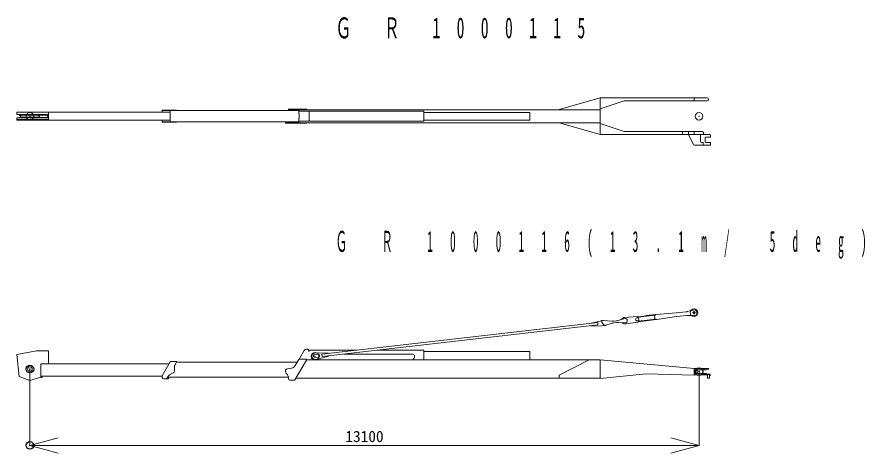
# Model space of a CAD drawing. Units: millimetres, scale not verified. Extents: x -45300 to 56953, y -84282 to 97824.
# Drawn here: x 9347 to 25950, y 42280 to 50816 of the extents above; entities that cross this region are included whole.
import ezdxf
from ezdxf.enums import TextEntityAlignment as Align

# ---------------------------------------------------------------- set-up
doc = ezdxf.new("R2010")
doc.units = ezdxf.units.MM
doc.header["$LTSCALE"] = 300
doc.header["$PDMODE"] = 32
doc.header["$PDSIZE"] = 150
doc.layers.add('0-0_0', color=7, linetype='Continuous', lineweight=18)
doc.layers.add('0-1_DEFPOINTS', color=7, linetype='Continuous')
doc.styles.add('ＭＳ ゴシック', font='')
doc.styles.get('ＭＳ ゴシック').set_extended_font_data('MS Gothic')

# ---------------------------------------------------------------- blocks, each defined once
blk = doc.blocks.new('_OPEN30')
at = {"layer": '0-0_0'}
blk.add_line((0, 0), (-1, 0), dxfattribs=at)
blk.add_lwpolyline([(-1, 0.2679), (0, 0), (-1, -0.2679)], dxfattribs=at)
blk = doc.blocks.new('D28')
at = {"layer": '0-0_0'}
for p, q in [((12810.2, -1116.1), (12810.2, -2612.2)), ((25910.2, -1167.3), (25910.2, -2612.2)), ((25910.2, -2611.2), (12810.2, -2611.2))]:
    blk.add_line(p, q, dxfattribs=at)
at = {"layer": '0-1_DEFPOINTS'}
for p in [(12810.2, -1115.6), (25910.2, -1166.8), (12810.2, -2611.2)]:
    blk.add_point(p, dxfattribs=at)
at = {"layer": '0-0_0', "xscale": 554, "yscale": 554, "rotation": 180}
blk.add_blockref('_OPEN30', (12810.2, -2611.2), dxfattribs=at)
at = {"layer": '0-0_0', "xscale": 554, "yscale": 554}
blk.add_blockref('_OPEN30', (25910.2, -2611.2), dxfattribs=at)
at = {"layer": '0-0_0', "style": 'ＭＳ ゴシック'}
blk.add_text('13100', height=219.9, dxfattribs=at).set_placement((18985.2, -2610.7), align=Align.BOTTOM_LEFT)

msp = doc.modelspace()

# ---------------------------------------------------------------- linework, layer by layer
at = {"layer": '0-0_0'}
for p, q in [((20761.7, 48514), (20761.7, 49232)), ((20761.7, 49232), (22606.7, 49232)), ((21235.5, 49172.7), (20761.7, 49016.6)), ((22606.7, 49173), (21237, 49173)), ((22606.7, 49233), (22606.7, 49173)), ((22855.7, 49233), (22606.7, 49233)), ((22855.7, 49173), (22606.7, 49173)), ((12191.7, 48992), (12469.5, 48992)), ((12191.7, 48992), (12191.7, 48983)), ((12346.7, 48763), (12346.7, 48983)), ((12469.5, 48983), (12469.5, 48992)), ((14661.7, 49009.5), (15019.1, 49009.5)), ((14661.7, 48983), (14661.7, 49009.5)), ((14661.7, 49000.5), (20761.7, 49000.5)), ((14866.7, 49000.5), (14866.7, 48918)), ((15019.1, 49000.5), (15019.1, 49009.5)), ((9348.1, 48953), (12346.7, 48953)), ((9348.1, 48842), (9348.1, 48793)), ((9348.1, 48842), (9965.7, 48842)), ((9348.1, 48811), (9961.7, 48811)), ((9767.7, 48894.2), (9396.7, 48894.2)), ((9396.7, 48889.1), (9396.7, 48894.2)), ((9415.2, 48882.4), (9396.7, 48889.1)), ((9415.2, 48863.6), (9396.7, 48856.9)), ((9396.7, 48851.7), (9396.7, 48856.9)), ((9767.7, 48851.7), (9396.7, 48851.7)), ((9766.7, 48891.3), (9766.7, 48892)), ((9766.7, 48854), (9766.7, 48854.6)), ((9913.2, 48895), (9769.7, 48895)), ((9780.6, 48882.2), (9769.8, 48886.7)), ((9780.6, 48863.7), (9769.8, 48859.2)), ((9963.7, 48895), (9913.2, 48895)), ((9952.9, 48882.2), (9963.7, 48886.7)), ((9952.9, 48863.7), (9963.7, 48859.2)), ((9965.7, 48888.3), (9965.7, 48857.6)), ((9965.7, 48793), (9965.7, 48851.7)), ((9966.7, 48891.3), (9966.7, 48892)), ((9966.7, 48854), (9966.7, 48854.6)), ((14866.7, 48918), (14871.7, 48913)), ((14866.7, 48828), (14871.7, 48833)), ((14866.7, 48828), (14866.7, 48745.5)), ((15066.7, 48971.5), (14871.7, 48971.5)), ((14871.7, 48913), (14871.7, 48833)), ((15066.7, 48971.5), (15066.7, 48955.5)), ((17311.7, 48971.5), (15066.7, 48971.5)), ((15066.7, 48955.5), (15066.7, 48790.5)), ((17311.7, 48971.5), (17311.7, 48774.5)), ((19390.7, 48948.5), (17311.7, 48948.5)), ((19390.7, 48797.5), (19390.7, 48948.5)), ((9348.1, 48793), (12346.7, 48793)), ((12191.7, 48763), (12191.7, 48793)), ((12191.7, 48763), (14866.7, 48763)), ((12191.7, 48754), (12191.7, 48763)), ((12191.7, 48754), (12469.6, 48754)), ((12469.6, 48754), (12469.6, 48763)), ((14601.7, 48745.5), (14601.7, 48736.5)), ((15019.1, 48736.5), (14601.7, 48736.5)), ((14661.7, 48745.5), (14661.7, 48763)), ((14871.7, 48774.5), (15066.7, 48774.5)), ((15019.1, 48745.5), (20761.7, 48745.5)), ((15019.1, 48736.5), (15019.1, 48745.5)), ((15066.7, 48790.5), (15066.7, 48774.5)), ((17311.7, 48774.5), (15066.7, 48774.5)), ((19390.7, 48797.5), (17311.7, 48797.5)), ((19961.7, 48745.5), (19960.9, 48742.4)), ((19960.9, 48742.4), (20761.7, 48514.1)), ((20761.7, 48729.3), (21235.5, 48573.2)), ((22492.7, 48514), (20761.7, 48514)), ((22761.7, 48573), (21237, 48573)), ((22376.7, 48572.5), (22376.7, 48514)), ((22583.5, 48323.9), (22491.7, 48513)), ((22893.4, 48513), (22491.7, 48513)), ((22492.7, 48573), (22492.7, 48513)), ((22606.7, 48513), (22606.7, 48573)), ((22731.7, 48513), (22731.7, 48376)), ((22904.7, 48513), (22893.4, 48513)), ((22904.7, 48513), (22917.9, 48513)), ((22923.6, 48505), (22917.9, 48513)), ((22923.6, 48505), (22923.6, 48471)), ((22773.7, 48361), (22746.7, 48361)), ((22783.7, 48351), (22783.7, 48317)), ((22818.7, 48448), (22818.7, 48375)), ((22893.4, 48463), (22833.7, 48463)), ((22893.4, 48360), (22833.7, 48360)), ((22904.7, 48463), (22893.4, 48463)), ((22893.4, 48360), (22904.7, 48360)), ((22904.7, 48463), (22917.9, 48463)), ((22904.7, 48360), (22917.9, 48360)), ((22917.9, 48463), (22923.6, 48471)), ((22923.6, 48352), (22917.9, 48360)), ((22917.9, 48307), (22923.6, 48315)), ((22923.6, 48352), (22923.6, 48315)), ((22610.5, 48307), (22619.7, 48307)), ((22802.7, 48307), (22619.7, 48307)), ((22806.7, 48307), (22802.7, 48307)), ((22806.7, 48307), (22893.4, 48307)), ((22904.7, 48307), (22893.4, 48307)), ((22904.7, 48307), (22917.9, 48307)), ((21666.8, 44973.1), (21850.8, 44994.3)), ((22251.6, 45021.3), (21860.3, 44995.1)), ((22258.6, 45021.9), (22447.9, 45043.6)), ((22469.4, 45047.7), (22587.7, 45079.2)), ((15314, 44212.8), (20716.6, 44832.6)), ((20586.6, 44825.1), (20790.7, 44868.4)), ((20721.8, 44787.6), (20716.6, 44832.6)), ((20822.2, 44877.3), (20792.4, 44873.8)), ((20792.4, 44873.8), (20794.5, 44856)), ((20799.1, 44843.1), (20825.4, 44802.2)), ((20990.3, 44862.8), (20822.2, 44877.3)), ((21081.6, 44869.3), (21030.2, 44863.4)), ((21032.8, 44828.4), (21085.6, 44834.5)), ((21245.6, 44915.8), (21117.1, 44876.6)), ((21121.8, 44835.4), (21255.8, 44826.3)), ((21176.1, 44894.6), (21210.1, 44921.8)), ((21493, 44954.6), (21243.3, 44935.6)), ((21505.6, 44844.6), (21258.1, 44806.5)), ((21495.7, 44929.4), (21485.7, 44928.2)), ((21492.6, 44868.6), (21502.5, 44869.7)), ((21498.3, 44950.2), (21500.1, 44934.9)), ((21498.8, 44945.8), (21846.5, 44985.7)), ((21499.5, 44939.9), (21847.2, 44979.7)), ((21508, 44865.3), (21509.8, 44850.1)), ((21508.6, 44860.4), (21856.3, 44900.3)), ((21509.7, 44850.4), (21863.7, 44891)), ((21515.8, 44936.1), (21523.7, 44867.7)), ((21666.8, 44973.1), (21667.7, 44965.2)), ((21824.1, 44896.6), (21833.5, 44909.7)), ((21825.8, 44977.3), (21833.5, 44909.7)), ((21847.2, 44979.7), (21846.5, 44985.7)), ((21857.5, 44890.3), (21856.3, 44900.3)), ((21871.1, 44892), (22260.3, 44951.5)), ((22265.9, 44952.3), (22455.8, 44974.1)), ((22477.7, 44975), (22600.1, 44971.1)), ((15319.2, 44167.8), (20721.8, 44787.6)), ((20587.5, 44817.8), (20586.6, 44825.1)), ((20593.5, 44765.5), (20592.6, 44772.8)), ((20802, 44769.5), (20593.5, 44765.5)), ((20868.9, 44776.9), (20806.7, 44769.8)), ((20876.6, 44783.6), (20996.4, 44820.8)), ((9965.7, 44278.2), (9965.7, 44027.2)), ((15011.7, 44311), (15041.8, 44311)), ((15995, 44291), (15066.7, 44291)), ((15066.7, 44291), (15066.7, 44275)), ((15235.1, 44243.9), (15175.4, 44237)), ((15243.6, 44212.7), (15179, 44205.3)), ((15319.2, 44167.8), (15314, 44212.8)), ((15747.4, 44217), (17091.7, 44217)), ((17311.7, 44291), (16392.5, 44291)), ((17126.7, 44182), (17126.7, 44157.7)), ((17311.7, 44291), (17311.7, 44106)), ((19390.7, 44106), (19390.7, 44265.5)), ((9816.7, 44027.2), (9816.7, 43760.4)), ((9816.7, 44027.2), (12326.5, 44027.2)), ((12191.7, 43791.4), (12349, 44066.5)), ((12357.5, 44071.4), (12459.6, 44071.4)), ((12468.3, 44056.5), (12438.2, 44002.8)), ((12469.6, 44061.4), (14835.6, 44061.4)), ((15017.7, 44100.8), (14784.6, 43710.8)), ((14863.9, 44110.9), (14795.9, 43991.5)), ((15009.1, 44116), (14872.5, 44116)), ((15019.1, 44106), (20765.7, 44106)), ((15131.7, 44106), (15131.7, 44138.5)), ((15186, 44144.7), (15250.6, 44152.1)), ((15189.6, 44112.9), (15249.4, 44119.7)), ((17112.1, 44122.3), (17106.7, 44117)), ((17106.7, 44106), (17106.7, 44117)), ((19960.9, 43805.1), (20551, 44106)), ((20765.7, 44106), (20765.7, 43741)), ((22606.7, 43933), (20765.7, 44105.5)), ((12405.7, 43847.1), (12334.2, 43808.1)), ((12431.7, 43978.3), (12431.7, 43891)), ((14641, 43812.9), (14612.1, 43850.5)), ((14723.5, 43942), (14644.5, 43930.4)), ((21665.4, 43832.9), (20765.7, 43741)), ((22602.8, 43807.6), (21666.1, 43832.9)), ((22606.7, 43930), (22610.7, 43934)), ((22606.7, 43811.5), (22606.7, 43933)), ((22802.7, 43934), (22610.7, 43934)), ((22749.2, 43911), (22674.7, 43911)), ((22674.7, 43835), (22749.2, 43835)), ((22739.3, 43910.7), (22701.7, 43910.7)), ((22739.3, 43835.3), (22701.7, 43835.3)), ((22833.3, 43910.7), (22739.3, 43910.7)), ((22833.3, 43835.3), (22739.4, 43835.3)), ((22803.7, 43924.2), (22754.2, 43911.6)), ((22803.7, 43821.7), (22754.2, 43834.3)), ((22855.7, 43934), (22802.8, 43934)), ((22806.7, 43928.1), (22806.7, 43930)), ((22855.7, 43915.6), (22838.1, 43911.2)), ((22855.7, 43830.3), (22838.1, 43834.7)), ((22885.7, 43934), (22855.7, 43934)), ((22855.7, 43915.6), (22879.6, 43921.5)), ((22855.7, 43830.3), (22873.5, 43826)), ((22885.7, 43929.2), (22885.7, 43934)), ((9816.7, 43785.4), (12188.3, 43785.4)), ((9841.7, 43760.4), (9816.7, 43760.4)), ((9841.7, 43785.4), (9841.7, 43760.4)), ((12191.7, 43761.4), (12191.7, 43791.4)), ((12275.9, 43731.4), (12221.7, 43731.4)), ((12275.9, 43731.4), (12275.9, 43731.4)), ((12282.3, 43733.7), (12311.8, 43733.7)), ((12315, 43789.6), (12284.4, 43736.1)), ((12301.3, 43765.7), (14660.8, 43765.7)), ((12311.7, 43733.7), (12311.7, 43765.7)), ((14661.7, 43752.1), (14661.7, 43751.9)), ((14661.7, 43736), (14661.7, 43751.9)), ((14691.7, 43706), (14776.1, 43706)), ((14805.3, 43745.5), (20765.7, 43745.5)), ((19960.9, 43745.5), (19960.9, 43805.1)), ((22606.7, 43811.5), (22602.8, 43807.6)), ((22606.7, 43816), (22610.7, 43812)), ((22610.7, 43812), (22868.7, 43812)), ((22787.1, 43826), (22893.4, 43826)), ((22806.7, 43818), (22893.4, 43818)), ((22806.7, 43816), (22806.7, 43817.8)), ((22868.7, 43743), (22868.7, 43818)), ((22868.7, 43743), (22906.7, 43743)), ((22899.1, 43815.6), (22912.3, 43802.4)), ((22904.7, 43821.3), (22917.9, 43808.1)), ((22906.7, 43808), (22906.7, 43743)), ((22912.3, 43802.4), (22917.9, 43796.7)), ((22917.9, 43808.1), (22923.6, 43802.4)), ((22917.9, 43796.7), (22923.6, 43802.4))]:
    msp.add_line(p, q, dxfattribs=at)
for points in [[(19961.7, 49000.5), (19960.9, 49003.5), (20761.7, 49231.8)], [(12191.7, 48953), (12191.7, 48983), (14866.7, 48983)], [(9348.1, 48953), (9348.1, 48904), (9965.7, 48904)], [(9963.7, 48851), (9913.2, 48851), (9769.7, 48851)], [(9965.7, 48894.2), (9965.7, 48908), (9965.7, 48953)], [(15019.1, 48745.5), (15009.1, 48745.5), (14601.7, 48745.5)], [(9816.7, 43766.5), (9601.6, 43699.9), (9388, 43776.2), (9347.4, 44207.4), (9731.4, 44278.2), (9965.7, 44278.2)], [(14871.7, 44115.9), (14871.7, 44116), (14973.1, 44289)], [(15051.7, 44301), (15051.7, 44275), (15066.7, 44275)], [(15443.2, 44227.7), (15442.4, 44235), (15244.8, 44244.2)], [(15258.9, 44121.6), (15449.2, 44175.4), (15448.4, 44182.7)], [(17311.7, 44265.5), (19374.7, 44265.5), (19390.7, 44265.5)]]:
    msp.add_lwpolyline(points, dxfattribs=at)
for centre, radius in [((22601.8, 45026), 22.5), ((9601.7, 43924.2), 45)]:
    msp.add_circle(centre, radius, dxfattribs=at)
for centre, radius, start, end in [((22855.7, 49203), 30, 270, 90), ((9411.7, 48873), 10, 290, 70), ((9769.7, 48892), 3, 90, 180), ((9771.7, 48891.3), 5, 180, 247.38013), ((9771.7, 48854.6), 5, 112.61987, 180), ((9769.7, 48854), 3, 180, 270), ((9776.7, 48873), 10, 292.61987, 67.38013), ((9791.7, 48873), 10, 138.59047, 221.40809), ((9956.7, 48873), 10, 112.61987, 247.38013), ((9961.7, 48891.3), 5, 292.61987, 0), ((9961.7, 48854.6), 5, 0, 67.38013), ((9963.7, 48892), 3, 0, 90), ((9963.7, 48854), 3, 270, 0), ((21237, 48578), 5, 251.76614, 269.99992), ((22761.7, 48543), 30, 270, 90), ((22610.5, 48337), 30, 205.89365, 270), ((22746.7, 48376), 15, 180, 270), ((22773.7, 48351), 10, 0, 90), ((22773.7, 48317), 10, 270, 0), ((22833.7, 48448), 15, 90, 180), ((22833.7, 48375), 15, 180, 270), ((21873.6, 44795.6), 200, 93.82445, 96.54395), ((22241.6, 45170.9), 150, 273.82445, 276.54396), ((22430.8, 45192.6), 150, 276.54396, 284.91125), ((22601.8, 45026), 55, 268.17666, 104.91125), ((20801, 44819.5), 50, 99.26716, 101.98429), ((20824.3, 44859.4), 30, 186.54396, 212.82285), ((21007.4, 45062.1), 200, 265.0852, 276.54396), ((21055.6, 44629.8), 200, 96.54395, 107.22578), ((21058.8, 45068), 200, 276.54396, 286.93281), ((21108.4, 44635.8), 200, 86.1551, 96.54395), ((21250.7, 44871.1), 65, 219.07367, 276.54396), ((21250.7, 44871.1), 65, 96.54395, 128.64435), ((21250.7, 44871.1), 45, 276.54396, 96.54395), ((21489.1, 44898.4), 30, 96.54395, 276.54396), ((21493.3, 44949.6), 5, 6.54396, 94.34136), ((21495.1, 44934.3), 5, 276.54396, 6.54396), ((21503.1, 44864.8), 5, 6.54396, 96.54395), ((21504.8, 44849.5), 5, 278.74655, 6.54396), ((21840.9, 45089.7), 200, 276.54396, 278.69154), ((22283, 44803.3), 150, 96.54395, 98.69154), ((22472.9, 44825), 150, 88.17666, 96.54395), ((20801, 44819.5), 50, 271.10362, 276.54396), ((20863.3, 44826.6), 45, 212.82285, 287.22579), ((20863.3, 44826.6), 50, 276.54396, 313.06773), ((15011.7, 44266), 45, 90.00001, 149.64384), ((15041.7, 44301), 10, 0.00001, 90.00001), ((15182.5, 44175), 62.5, 96.54395, 276.54396), ((15182.5, 44175), 30.5, 96.54395, 276.54396), ((15242, 44184.3), 60, 87.31407, 96.54395), ((15247.1, 44182.4), 30.5, 276.54396, 96.54395), ((17091.7, 44182), 35, 0.00001, 90.00001), ((12357.5, 44061.4), 10, 90.00001, 150.25513), ((12481.7, 43978.3), 50, 150.64225, 180.00001), ((12459.6, 44061.4), 10, 330.64225, 90.00001), ((14872.5, 44106), 10, 90.00001, 150.3409), ((15009.1, 44106), 10, 329.13912, 90.00001), ((15242.6, 44179.3), 60, 276.54396, 285.77385), ((17076.7, 44157.7), 50, 315.00001, 0.00001), ((12381.7, 43891), 50, 298.61047, 0.00001), ((14651.7, 43881), 50, 98.35968, 217.57122), ((14709, 44041), 100, 278.35968, 330.3409), ((21665.9, 43827.9), 5, 88.44774, 95.83664), ((22674.7, 43873), 38, 90.00001, 270.00001), ((22701.7, 43873), 37.7, 90.00001, 270.00001), ((22739.3, 43930.7), 20, 270.00001, 279.93906), ((22739.3, 43815.3), 20, 80.06633, 90.00001), ((22749.2, 43931), 20, 270.00001, 284.2811), ((22749.2, 43815), 20, 75.71891, 90.00001), ((22802.7, 43930), 4, 0.00001, 90.00001), ((22802.7, 43928.1), 4, 284.2811, 0.00001), ((22833.3, 43930.7), 20, 270.00001, 283.82035), ((22833.3, 43815.3), 20, 76.17967, 90.00001), ((22877.7, 43929.2), 8, 283.82035, 0.00001), ((12221.7, 43761.4), 30, 180.00001, 270.00001), ((12275.9, 43741.4), 10, 270.00001, 330.25513), ((12358.1, 43764.2), 50, 118.61047, 150.25513), ((14561.7, 43751.9), 100, 0.00001, 37.57122), ((14691.7, 43736), 30, 180.00001, 270.00001), ((14776.1, 43716), 10, 270.00001, 329.11015), ((22802.7, 43816), 4, 270.00001, 0.00001), ((22802.7, 43817.8), 4, 0.00001, 75.71891), ((22893.4, 43810), 16, 45.00001, 90.00001), ((22893.4, 43810), 8, 45.00001, 90.00001)]:
    msp.add_arc(centre, radius, start, end, dxfattribs=at)
for p in [(9601.7, 48873), (22701.7, 48873), (22601.8, 45026), (15182.5, 44175), (9601.7, 43924.2), (22701.7, 43873)]:
    msp.add_point(p, dxfattribs=at)

# ---------------------------------------------------------------- block references
msp.add_blockref('D28', (-3208.5, 45039.7), dxfattribs=at)

# ---------------------------------------------------------------- texts
at = {"layer": '0-0_0', "char_height": 410.6, "attachment_point": 7, "style": 'ＭＳ ゴシック'}
for s, insert in [('\\T3.08;\\W0.55;ＧＲ1000115', (15583.2, 50390.5)), ('\\T4;\\W0.4;ＧＲ1000116(13.1m/\\~5deg)', (15586, 46083.1))]:
    msp.add_mtext(s, dxfattribs=dict(at, insert=insert))

doc.saveas('drawing.dxf')
